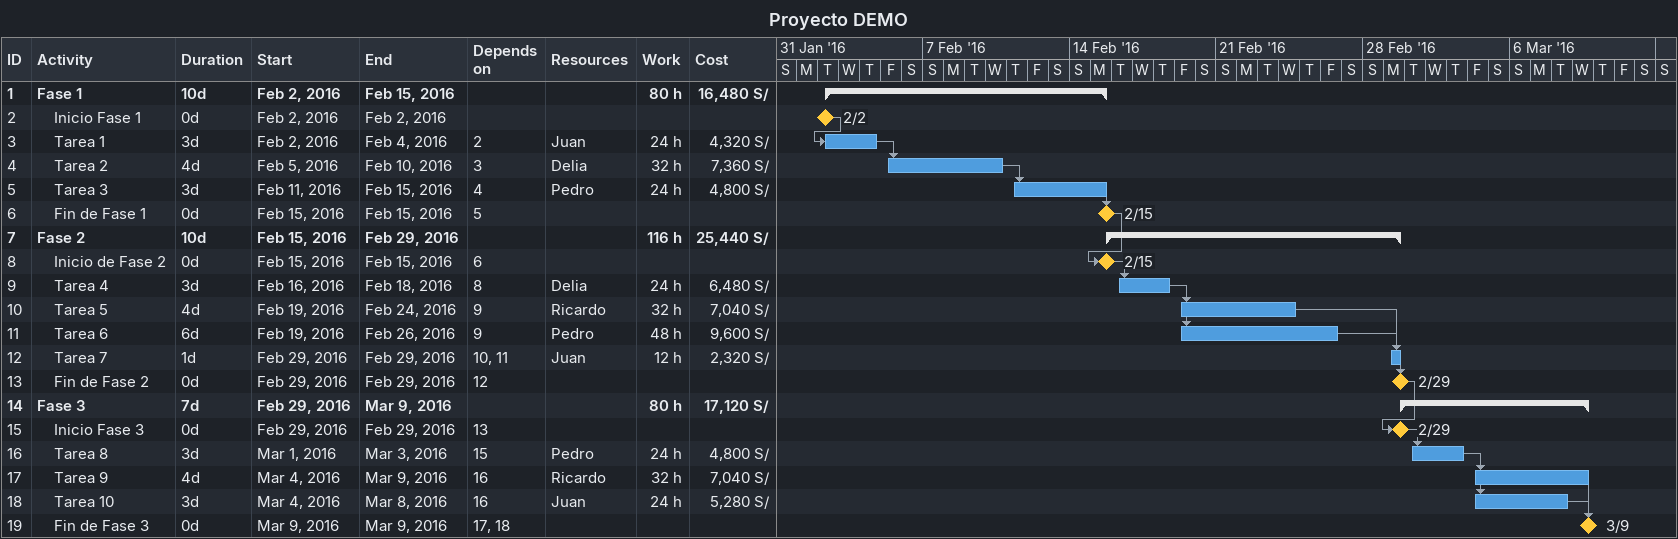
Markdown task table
Proyecto DEMO

| ID | Level | Task | Duration | Start | Finish | Predecessors | Resources | Work (h) | Cost (S/) |
|---|---|---|---|---|---|---|---|---|---|
| 1 | 1 | **Fase 1** | 10d | 2016-02-02 | 2016-02-15 |  |  | 80 | 16480 |
| 2 | 2 | Inicio Fase 1 | 0d | 2016-02-02 | 2016-02-02 |  |  |  |  |
| 3 | 2 | Tarea 1 | 3d | 2016-02-02 | 2016-02-04 | 2 | Juan | 24 | 4320 |
| 4 | 2 | Tarea 2 | 4d | 2016-02-05 | 2016-02-10 | 3 | Delia | 32 | 7360 |
| 5 | 2 | Tarea 3 | 3d | 2016-02-11 | 2016-02-15 | 4 | Pedro | 24 | 4800 |
| 6 | 2 | Fin de Fase 1 | 0d | 2016-02-15 | 2016-02-15 | 5 |  |  |  |
| 7 | 1 | **Fase 2** | 10d | 2016-02-15 | 2016-02-29 |  |  | 116 | 25440 |
| 8 | 2 | Inicio de Fase 2 | 0d | 2016-02-15 | 2016-02-15 | 6 |  |  |  |
| 9 | 2 | Tarea 4 | 3d | 2016-02-16 | 2016-02-18 | 8 | Delia | 24 | 6480 |
| 10 | 2 | Tarea 5 | 4d | 2016-02-19 | 2016-02-24 | 9 | Ricardo | 32 | 7040 |
| 11 | 2 | Tarea 6 | 6d | 2016-02-19 | 2016-02-26 | 9 | Pedro | 48 | 9600 |
| 12 | 2 | Tarea 7 | 1d | 2016-02-29 | 2016-02-29 | 10, 11 | Juan | 12 | 2320 |
| 13 | 2 | Fin de Fase 2 | 0d | 2016-02-29 | 2016-02-29 | 12 |  |  |  |
| 14 | 1 | **Fase 3** | 7d | 2016-02-29 | 2016-03-09 |  |  | 80 | 17120 |
| 15 | 2 | Inicio Fase 3 | 0d | 2016-02-29 | 2016-02-29 | 13 |  |  |  |
| 16 | 2 | Tarea 8 | 3d | 2016-03-01 | 2016-03-03 | 15 | Pedro | 24 | 4800 |
| 17 | 2 | Tarea 9 | 4d | 2016-03-04 | 2016-03-09 | 16 | Ricardo | 32 | 7040 |
| 18 | 2 | Tarea 10 | 3d | 2016-03-04 | 2016-03-08 | 16 | Juan | 24 | 5280 |
| 19 | 2 | Fin de Fase 3 | 0d | 2016-03-09 | 2016-03-09 | 17, 18 |  |  |  |
